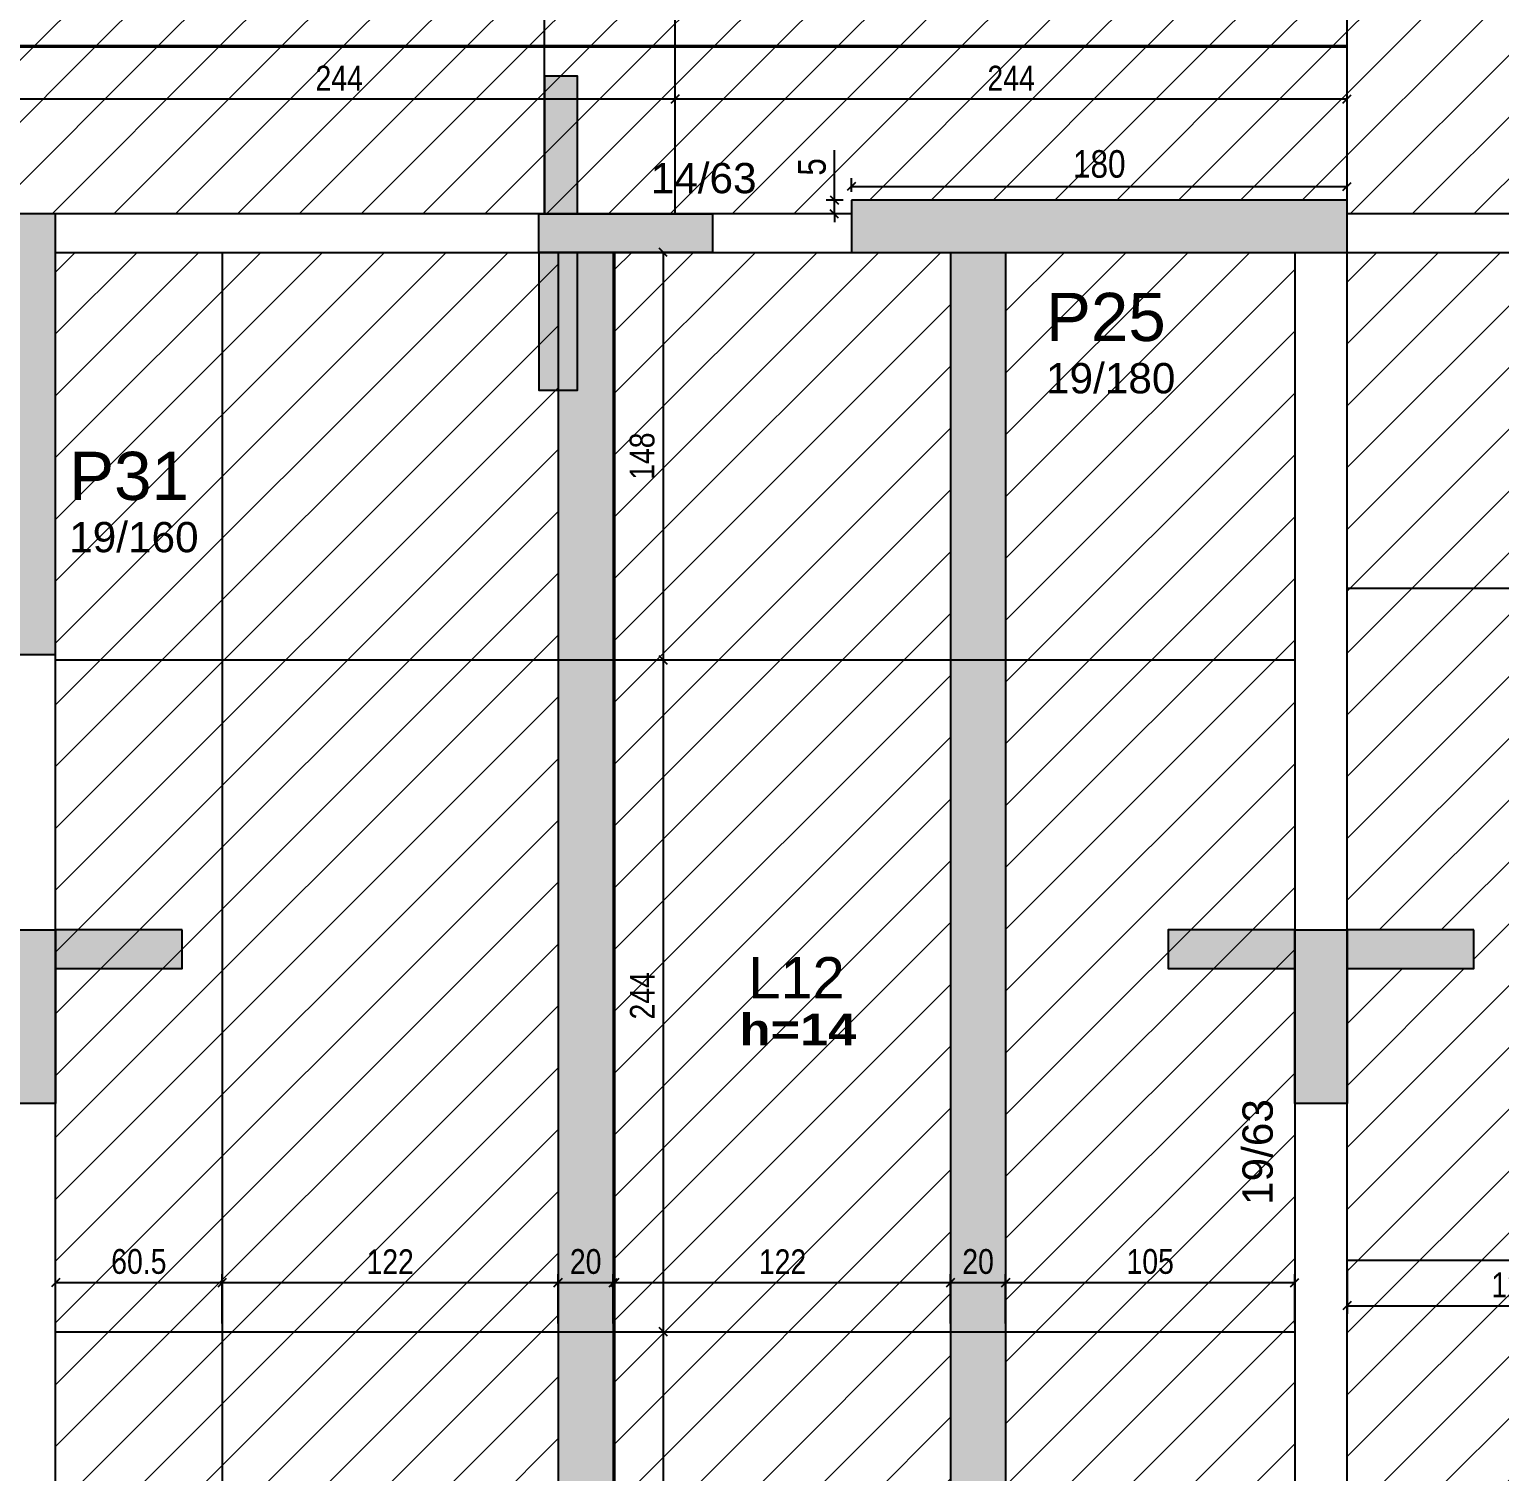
# Model space of a CAD drawing. Extents: x 3022 to 8661, y -614 to 3008.
# Drawn here: x 5566 to 6100, y 667 to 1190 of the extents above; entities that cross this region are included whole.
import ezdxf

# ---------------------------------------------------------------- set-up
doc = ezdxf.new("R2010")
doc.units = 0
doc.header["$PDMODE"] = 34
for name, color, linetype in [('COTA', 241, 'Continuous'), ('MTH-DIM-PILAR', 3, 'Continuous'), ('MTH-DIM-VIGA', 3, 'Continuous'), ('MTH-FACE-VIGA', 7, 'Continuous'), ('MTH-LINHA-SEÇÃO', 16, 'Continuous'), ('MTH-PILAR-SEGUE', 5, 'Continuous'), ('MTH-SOMBRA21', 150, 'Continuous'), ('MTH-SOMBRA25', 253, 'Continuous'), ('MTH-TIT1-PILAR', 5, 'Continuous'), ('MTH-TIT1-VIGA', 5, 'Continuous'), ('MTH-TXT-NEGRITO', 5, 'Continuous'), ('Painéis', 200, 'Continuous')]:
    doc.layers.add(name, color=color, linetype=linetype)
doc.layers.add('Hachura', color=251, linetype='Continuous', lineweight=9)
doc.styles.add('COTA TECNICA', font='techl___.ttf', dxfattribs={"height": 10})
doc.styles.add('COTA TECNICA-50', font='techl___.ttf', dxfattribs={"height": 9})
doc.styles.add('TQS_ARIAL', font='arial.ttf')
doc.styles.add('TQS_ARIAL_BLACK', font='ariblk.ttf')
doc.dimstyles.new('COTA PAINEL-50', dxfattribs={"dimtxt": 9, "dimasz": 3, "dimexe": 3, "dimexo": 3, "dimgap": 3, "dimtad": 1, "dimdec": 1, "dimzin": 12, "dimdsep": 46, "dimtxsty": 'COTA TECNICA-50', "dimblk1": 'OBLIQUE', "dimblk2": 'OBLIQUE', "dimsah": 1, "dimcen": 0.9, "dimclrd": 4, "dimclre": 4, "dimclrt": 240, "dimadec": 1, "dimazin": 3, "dimtfac": 1, "dimtdec": 1, "dimtmove": 0, "dimatfit": 3, "dimfxl": 1, "dimtolj": 1, "dimtzin": 12, "dimarcsym": 0})
doc.dimstyles.new('PAINEL', dxfattribs={"dimtxt": 10, "dimasz": 3, "dimexe": 3, "dimexo": 3, "dimgap": 3, "dimtad": 1, "dimdec": 1, "dimzin": 12, "dimdsep": 46, "dimtxsty": 'COTA TECNICA', "dimblk1": 'OBLIQUE', "dimblk2": 'OBLIQUE', "dimsah": 1, "dimcen": 0.9, "dimclrd": 4, "dimclre": 4, "dimclrt": 240, "dimadec": 1, "dimazin": 3, "dimtfac": 1, "dimtdec": 1, "dimtmove": 0, "dimatfit": 3, "dimfxl": 1, "dimtolj": 1, "dimtzin": 12, "dimarcsym": 0})
pattern_1 = [(45, (-39.196, -112.321), (-11.22532, 11.22532), [])]

# ---------------------------------------------------------------- blocks, each defined once
blk = doc.blocks.new('_Oblique')
at = {"color": 0, "linetype": 'ByBlock', "lineweight": -2}
blk.add_line((-0.5, -0.5), (0.5, 0.5), dxfattribs=at)
blk = doc.blocks.new('*D1262')
at = {"layer": 'COTA', "color": 4, "lineweight": -2, "transparency": 16777216}
blk.add_line((5556.64, 1165.09), (5800.64, 1165.09), dxfattribs=at)
at = {"layer": 'Defpoints', "color": 0, "transparency": 16777216}
for p in [(5556.64, 1165.09), (5800.64, 1165.09), (5800.64, 1165.09)]:
    blk.add_point(p, dxfattribs=at)
at = {"layer": 'COTA', "color": 4, "lineweight": -2, "transparency": 16777216, "xscale": 3, "yscale": 3, "zscale": 3, "rotation": 180}
blk.add_blockref('_Oblique', (5556.64, 1165.09), dxfattribs=at)
at = {"layer": 'COTA', "color": 4, "lineweight": -2, "transparency": 16777216, "xscale": 3, "yscale": 3, "zscale": 3}
blk.add_blockref('_Oblique', (5800.64, 1165.09), dxfattribs=at)
at = {"layer": 'COTA', "color": 240, "transparency": 16777216, "insert": (5678.64, 1172.65), "char_height": 9, "attachment_point": 5, "style": 'COTA TECNICA-50'}
blk.add_mtext('\\A1;244', dxfattribs=at)
blk = doc.blocks.new('*D1263')
at = {"layer": 'COTA', "color": 4, "lineweight": -2, "transparency": 16777216}
blk.add_line((5800.64, 1165.09), (6044.64, 1165.09), dxfattribs=at)
at = {"layer": 'Defpoints', "color": 0, "transparency": 16777216}
for p in [(5800.64, 1165.09), (6044.64, 1165.09), (6044.64, 1165.09)]:
    blk.add_point(p, dxfattribs=at)
at = {"layer": 'COTA', "color": 4, "lineweight": -2, "transparency": 16777216, "xscale": 3, "yscale": 3, "zscale": 3, "rotation": 180}
blk.add_blockref('_Oblique', (5800.64, 1165.09), dxfattribs=at)
at = {"layer": 'COTA', "color": 4, "lineweight": -2, "transparency": 16777216, "xscale": 3, "yscale": 3, "zscale": 3}
blk.add_blockref('_Oblique', (6044.64, 1165.09), dxfattribs=at)
at = {"layer": 'COTA', "color": 240, "transparency": 16777216, "insert": (5922.64, 1172.65), "char_height": 9, "attachment_point": 5, "style": 'COTA TECNICA-50'}
blk.add_mtext('\\A1;244', dxfattribs=at)
blk = doc.blocks.new('*D1266')
at = {"layer": 'COTA', "color": 4, "lineweight": -2, "transparency": 16777216}
for p, q in [((5864.64, 1131.35), (5864.64, 1136.29)), ((5864.64, 1133.29), (6044.64, 1133.29)), ((6044.64, 1131.35), (6044.64, 1136.29))]:
    blk.add_line(p, q, dxfattribs=at)
at = {"layer": 'Defpoints', "color": 0, "transparency": 16777216}
for p in [(6044.64, 1133.29), (5864.64, 1128.35), (6044.64, 1128.35)]:
    blk.add_point(p, dxfattribs=at)
at = {"layer": 'COTA', "color": 4, "lineweight": -2, "transparency": 16777216, "xscale": 3, "yscale": 3, "zscale": 3, "rotation": 180}
blk.add_blockref('_Oblique', (5864.64, 1133.29), dxfattribs=at)
at = {"layer": 'COTA', "color": 4, "lineweight": -2, "transparency": 16777216, "xscale": 3, "yscale": 3, "zscale": 3}
blk.add_blockref('_Oblique', (6044.64, 1133.29), dxfattribs=at)
at = {"layer": 'COTA', "color": 240, "transparency": 16777216, "insert": (5954.64, 1141.42), "char_height": 10, "attachment_point": 5, "style": 'COTA TECNICA'}
blk.add_mtext('\\A1;180', dxfattribs=at)
blk = doc.blocks.new('*D1267')
at = {"layer": 'COTA', "color": 4, "lineweight": -2, "transparency": 16777216}
for p, q in [((5858.49, 1128.35), (5858.49, 1146.45)), ((5861.64, 1128.35), (5855.49, 1128.35)), ((5858.49, 1123.35), (5858.49, 1128.35)), ((5861.64, 1123.35), (5855.49, 1123.35)), ((5858.49, 1123.35), (5858.49, 1120.35))]:
    blk.add_line(p, q, dxfattribs=at)
at = {"layer": 'Defpoints', "color": 0, "transparency": 16777216}
for p in [(5858.49, 1128.35), (5864.64, 1128.35), (5864.64, 1123.35)]:
    blk.add_point(p, dxfattribs=at)
at = {"layer": 'COTA', "color": 4, "lineweight": -2, "transparency": 16777216, "xscale": 3, "yscale": 3, "zscale": 3}
for p, rotation in [((5858.49, 1128.35), 270), ((5858.49, 1123.35), 90)]:
    blk.add_blockref('_Oblique', p, dxfattribs=dict(at, rotation=rotation))
at = {"layer": 'COTA', "color": 240, "transparency": 16777216, "insert": (5850.38, 1140.4), "char_height": 10, "attachment_point": 5, "rotation": 90, "style": 'COTA TECNICA'}
blk.add_mtext('\\A1;5', dxfattribs=at)
blk = doc.blocks.new('*D1298')
at = {"layer": 'COTA', "color": 4, "lineweight": -2, "transparency": 16777216}
for p, q in [((5575.64, 720.35), (5575.64, 738.21)), ((5636.14, 720.35), (5636.14, 738.21)), ((5575.64, 735.21), (5636.14, 735.21))]:
    blk.add_line(p, q, dxfattribs=at)
at = {"layer": 'Defpoints', "color": 0, "transparency": 16777216}
for p in [(5636.14, 735.21), (5575.64, 717.35), (5636.14, 717.35)]:
    blk.add_point(p, dxfattribs=at)
at = {"layer": 'COTA', "color": 4, "lineweight": -2, "transparency": 16777216, "xscale": 3, "yscale": 3, "zscale": 3, "rotation": 180}
blk.add_blockref('_Oblique', (5575.64, 735.21), dxfattribs=at)
at = {"layer": 'COTA', "color": 4, "lineweight": -2, "transparency": 16777216, "xscale": 3, "yscale": 3, "zscale": 3}
blk.add_blockref('_Oblique', (5636.14, 735.21), dxfattribs=at)
at = {"layer": 'COTA', "color": 240, "transparency": 16777216, "insert": (5605.89, 742.81), "char_height": 9, "attachment_point": 5, "style": 'COTA TECNICA-50'}
blk.add_mtext('\\A1;60.5', dxfattribs=at)
blk = doc.blocks.new('*D1299')
at = {"layer": 'COTA', "color": 4, "lineweight": -2, "transparency": 16777216}
for p, q in [((5636.14, 720.35), (5636.14, 738.21)), ((5758.14, 720.35), (5758.14, 738.21)), ((5636.14, 735.21), (5758.14, 735.21))]:
    blk.add_line(p, q, dxfattribs=at)
at = {"layer": 'Defpoints', "color": 0, "transparency": 16777216}
for p in [(5758.14, 735.21), (5636.14, 717.35), (5758.14, 717.35)]:
    blk.add_point(p, dxfattribs=at)
at = {"layer": 'COTA', "color": 4, "lineweight": -2, "transparency": 16777216, "xscale": 3, "yscale": 3, "zscale": 3, "rotation": 180}
blk.add_blockref('_Oblique', (5636.14, 735.21), dxfattribs=at)
at = {"layer": 'COTA', "color": 4, "lineweight": -2, "transparency": 16777216, "xscale": 3, "yscale": 3, "zscale": 3}
blk.add_blockref('_Oblique', (5758.14, 735.21), dxfattribs=at)
at = {"layer": 'COTA', "color": 240, "transparency": 16777216, "insert": (5697.14, 742.76), "char_height": 9, "attachment_point": 5, "style": 'COTA TECNICA-50'}
blk.add_mtext('\\A1;122', dxfattribs=at)
blk = doc.blocks.new('*D1300')
at = {"layer": 'COTA', "color": 4, "lineweight": -2, "transparency": 16777216}
for p, q in [((5758.14, 720.35), (5758.14, 738.21)), ((5778.14, 720.35), (5778.14, 738.21)), ((5758.14, 735.21), (5778.14, 735.21))]:
    blk.add_line(p, q, dxfattribs=at)
at = {"layer": 'Defpoints', "color": 0, "transparency": 16777216}
for p in [(5778.14, 735.21), (5758.14, 717.35), (5778.14, 717.35)]:
    blk.add_point(p, dxfattribs=at)
at = {"layer": 'COTA', "color": 4, "lineweight": -2, "transparency": 16777216, "xscale": 3, "yscale": 3, "zscale": 3, "rotation": 180}
blk.add_blockref('_Oblique', (5758.14, 735.21), dxfattribs=at)
at = {"layer": 'COTA', "color": 4, "lineweight": -2, "transparency": 16777216, "xscale": 3, "yscale": 3, "zscale": 3}
blk.add_blockref('_Oblique', (5778.14, 735.21), dxfattribs=at)
at = {"layer": 'COTA', "color": 240, "transparency": 16777216, "insert": (5768.14, 742.8), "char_height": 9, "attachment_point": 5, "style": 'COTA TECNICA-50'}
blk.add_mtext('\\A1;20', dxfattribs=at)
blk = doc.blocks.new('*D1301')
at = {"layer": 'COTA', "color": 4, "lineweight": -2, "transparency": 16777216}
for p, q in [((5778.64, 720.35), (5778.64, 738.21)), ((5900.64, 720.35), (5900.64, 738.21)), ((5778.64, 735.21), (5900.64, 735.21))]:
    blk.add_line(p, q, dxfattribs=at)
at = {"layer": 'Defpoints', "color": 0, "transparency": 16777216}
for p in [(5900.64, 735.21), (5778.64, 717.35), (5900.64, 717.35)]:
    blk.add_point(p, dxfattribs=at)
at = {"layer": 'COTA', "color": 4, "lineweight": -2, "transparency": 16777216, "xscale": 3, "yscale": 3, "zscale": 3, "rotation": 180}
blk.add_blockref('_Oblique', (5778.64, 735.21), dxfattribs=at)
at = {"layer": 'COTA', "color": 4, "lineweight": -2, "transparency": 16777216, "xscale": 3, "yscale": 3, "zscale": 3}
blk.add_blockref('_Oblique', (5900.64, 735.21), dxfattribs=at)
at = {"layer": 'COTA', "color": 240, "transparency": 16777216, "insert": (5839.64, 742.76), "char_height": 9, "attachment_point": 5, "style": 'COTA TECNICA-50'}
blk.add_mtext('\\A1;122', dxfattribs=at)
blk = doc.blocks.new('*D1302')
at = {"layer": 'COTA', "color": 4, "lineweight": -2, "transparency": 16777216}
for p, q in [((5900.64, 720.35), (5900.64, 738.21)), ((5920.64, 720.35), (5920.64, 738.21)), ((5900.64, 735.21), (5920.64, 735.21))]:
    blk.add_line(p, q, dxfattribs=at)
at = {"layer": 'Defpoints', "color": 0, "transparency": 16777216}
for p in [(5920.64, 735.21), (5900.64, 717.35), (5920.64, 717.35)]:
    blk.add_point(p, dxfattribs=at)
at = {"layer": 'COTA', "color": 4, "lineweight": -2, "transparency": 16777216, "xscale": 3, "yscale": 3, "zscale": 3, "rotation": 180}
blk.add_blockref('_Oblique', (5900.64, 735.21), dxfattribs=at)
at = {"layer": 'COTA', "color": 4, "lineweight": -2, "transparency": 16777216, "xscale": 3, "yscale": 3, "zscale": 3}
blk.add_blockref('_Oblique', (5920.64, 735.21), dxfattribs=at)
at = {"layer": 'COTA', "color": 240, "transparency": 16777216, "insert": (5910.64, 742.8), "char_height": 9, "attachment_point": 5, "style": 'COTA TECNICA-50'}
blk.add_mtext('\\A1;20', dxfattribs=at)
blk = doc.blocks.new('*D1303')
at = {"layer": 'COTA', "color": 4, "lineweight": -2, "transparency": 16777216}
for p, q in [((5920.64, 720.35), (5920.64, 738.21)), ((6025.64, 720.35), (6025.64, 738.21)), ((5920.64, 735.21), (6025.64, 735.21))]:
    blk.add_line(p, q, dxfattribs=at)
at = {"layer": 'Defpoints', "color": 0, "transparency": 16777216}
for p in [(6025.64, 735.21), (5920.64, 717.35), (6025.64, 717.35)]:
    blk.add_point(p, dxfattribs=at)
at = {"layer": 'COTA', "color": 4, "lineweight": -2, "transparency": 16777216, "xscale": 3, "yscale": 3, "zscale": 3, "rotation": 180}
blk.add_blockref('_Oblique', (5920.64, 735.21), dxfattribs=at)
at = {"layer": 'COTA', "color": 4, "lineweight": -2, "transparency": 16777216, "xscale": 3, "yscale": 3, "zscale": 3}
blk.add_blockref('_Oblique', (6025.64, 735.21), dxfattribs=at)
at = {"layer": 'COTA', "color": 240, "transparency": 16777216, "insert": (5973.14, 742.81), "char_height": 9, "attachment_point": 5, "style": 'COTA TECNICA-50'}
blk.add_mtext('\\A1;105', dxfattribs=at)
blk = doc.blocks.new('*D1304')
at = {"layer": 'COTA', "color": 4, "lineweight": -2, "transparency": 16777216}
for p, q in [((5781.64, 1109.35), (5799.28, 1109.35)), ((5796.28, 1109.35), (5796.28, 961.35)), ((5781.64, 961.35), (5799.28, 961.35))]:
    blk.add_line(p, q, dxfattribs=at)
at = {"layer": 'Defpoints', "color": 0, "transparency": 16777216}
for p in [(5778.64, 1109.35), (5778.64, 961.35), (5796.28, 961.35)]:
    blk.add_point(p, dxfattribs=at)
at = {"layer": 'COTA', "color": 4, "lineweight": -2, "transparency": 16777216, "xscale": 3, "yscale": 3, "zscale": 3}
for p, rotation in [((5796.28, 1109.35), 90), ((5796.28, 961.35), 270)]:
    blk.add_blockref('_Oblique', p, dxfattribs=dict(at, rotation=rotation))
at = {"layer": 'COTA', "color": 240, "transparency": 16777216, "insert": (5788.69, 1035.35), "char_height": 9, "attachment_point": 5, "rotation": 90, "style": 'COTA TECNICA-50'}
blk.add_mtext('\\A1;148', dxfattribs=at)
blk = doc.blocks.new('*D1305')
at = {"layer": 'COTA', "color": 4, "lineweight": -2, "transparency": 16777216}
for p, q in [((5781.64, 961.35), (5799.28, 961.35)), ((5796.28, 961.35), (5796.28, 717.35))]:
    blk.add_line(p, q, dxfattribs=at)
at = {"layer": 'Defpoints', "color": 0, "transparency": 16777216}
for p in [(5778.64, 961.35), (5796.28, 717.35), (5796.28, 717.35)]:
    blk.add_point(p, dxfattribs=at)
at = {"layer": 'COTA', "color": 4, "lineweight": -2, "transparency": 16777216, "xscale": 3, "yscale": 3, "zscale": 3}
for p, rotation in [((5796.28, 961.35), 90), ((5796.28, 717.35), 270)]:
    blk.add_blockref('_Oblique', p, dxfattribs=dict(at, rotation=rotation))
at = {"layer": 'COTA', "color": 240, "transparency": 16777216, "insert": (5788.71, 839.35), "char_height": 9, "attachment_point": 5, "rotation": 90, "style": 'COTA TECNICA-50'}
blk.add_mtext('\\A1;244', dxfattribs=at)
blk = doc.blocks.new('*D1306')
at = {"layer": 'COTA', "color": 4, "lineweight": -2, "transparency": 16777216}
blk.add_line((5796.28, 717.35), (5796.28, 473.35), dxfattribs=at)
at = {"layer": 'Defpoints', "color": 0, "transparency": 16777216}
for p in [(5796.28, 717.35), (5796.28, 473.35), (5796.28, 473.35)]:
    blk.add_point(p, dxfattribs=at)
at = {"layer": 'COTA', "color": 4, "lineweight": -2, "transparency": 16777216, "xscale": 3, "yscale": 3, "zscale": 3}
for p, rotation in [((5796.28, 717.35), 90), ((5796.28, 473.35), 270)]:
    blk.add_blockref('_Oblique', p, dxfattribs=dict(at, rotation=rotation))
at = {"layer": 'COTA', "color": 240, "transparency": 16777216, "insert": (5788.71, 595.35), "char_height": 9, "attachment_point": 5, "rotation": 90, "style": 'COTA TECNICA-50'}
blk.add_mtext('\\A1;244', dxfattribs=at)
blk = doc.blocks.new('*D1315')
at = {"layer": 'COTA', "color": 4, "lineweight": -2, "transparency": 16777216}
for p, q in [((6044.64, 740.35), (6044.64, 723.81)), ((6166.64, 740.35), (6166.64, 723.81)), ((6044.64, 726.81), (6166.64, 726.81))]:
    blk.add_line(p, q, dxfattribs=at)
at = {"layer": 'Defpoints', "color": 0, "transparency": 16777216}
for p in [(6044.64, 743.35), (6166.64, 743.35), (6166.64, 726.81)]:
    blk.add_point(p, dxfattribs=at)
at = {"layer": 'COTA', "color": 4, "lineweight": -2, "transparency": 16777216, "xscale": 3, "yscale": 3, "zscale": 3, "rotation": 180}
blk.add_blockref('_Oblique', (6044.64, 726.81), dxfattribs=at)
at = {"layer": 'COTA', "color": 4, "lineweight": -2, "transparency": 16777216, "xscale": 3, "yscale": 3, "zscale": 3}
blk.add_blockref('_Oblique', (6166.64, 726.81), dxfattribs=at)
at = {"layer": 'COTA', "color": 240, "transparency": 16777216, "insert": (6105.64, 734.37), "char_height": 9, "attachment_point": 5, "style": 'COTA TECNICA-50'}
blk.add_mtext('\\A1;122', dxfattribs=at)

msp = doc.modelspace()

# ---------------------------------------------------------------- hatches: boundary and pattern name
at = {"layer": 'Hachura', "linetype": 'ByBlock'}
h = msp.add_hatch(dxfattribs=at)
h.set_pattern_fill('ANSI31', color=256, scale=5)
h.set_pattern_definition(pattern_1)
h.paths.add_polyline_path([(4677.14, 1249.35), (4677.14, 1195.85), (4677.14, 1184.35), (4824.14, 1184.35), (4824.14, 1249.35)])
h.paths.add_polyline_path([(4677.14, 1183.85), (4677.14, 1176.85), (4677.14, 1123.35), (4824.14, 1123.35), (4824.14, 1183.85)])
h.paths.add_polyline_path([(4824.14, 1183.85), (4824.14, 1123.35), (4836.64, 1123.35), (4855.64, 1123.35), (5068.14, 1123.35), (5068.14, 1183.85)])
h.paths.add_polyline_path([(4855.64, 1249.35), (4836.64, 1249.35), (4824.14, 1249.35), (4824.14, 1184.35), (5068.14, 1184.35), (5068.14, 1249.35)])
h.paths.add_polyline_path([(5312.14, 1184.35), (5312.14, 1249.35), (5068.14, 1249.35), (5068.14, 1184.35)])
h.paths.add_polyline_path([(5068.14, 1183.85), (5068.14, 1123.35), (5312.14, 1123.35), (5312.14, 1183.85)])
h.paths.add_polyline_path([(5312.64, 1183.85), (5312.64, 1123.35), (5556.64, 1123.35), (5556.64, 1183.85)])
h.paths.add_polyline_path([(5556.64, 1184.35), (5556.64, 1249.35), (5312.64, 1249.35), (5312.64, 1184.35)])
h.paths.add_polyline_path([(5800.64, 1184.35), (5800.64, 1249.35), (5575.64, 1249.35), (5556.64, 1249.35), (5556.64, 1184.35)])
h.paths.add_polyline_path([(5556.64, 1183.85), (5556.64, 1123.35), (5575.64, 1123.35), (5800.64, 1123.35), (5800.64, 1183.85)])
h.paths.add_polyline_path([(5800.64, 1183.85), (5800.64, 1123.35), (5864.64, 1123.35), (5864.64, 1128.35), (6044.64, 1128.35), (6044.64, 1183.85)])
h.paths.add_polyline_path([(6044.64, 1184.35), (6044.64, 1249.35), (6025.64, 1249.35), (5800.64, 1249.35), (5800.64, 1184.35)])
h.paths.add_polyline_path([(6288.64, 1224.85), (6288.64, 1285.35), (6044.64, 1285.35), (6044.64, 1249.35), (6044.64, 1224.85)])
h.paths.add_polyline_path([(6288.64, 1123.35), (6288.64, 1224.35), (6044.64, 1224.35), (6044.64, 1128.35), (6044.64, 1123.35)])
h.paths.add_polyline_path([(6414.14, 1123.35), (6414.14, 1128.35), (6532.64, 1128.35), (6532.64, 1224.35), (6288.64, 1224.35), (6288.64, 1123.35)])
h.paths.add_polyline_path([(6532.64, 1224.85), (6532.64, 1285.35), (6288.64, 1285.35), (6288.64, 1224.85)])
h.paths.add_polyline_path([(6776.64, 1224.85), (6776.64, 1285.35), (6717.64, 1285.35), (6532.64, 1285.35), (6532.64, 1224.85)])
h.paths.add_polyline_path([(6776.64, 1123.35), (6776.64, 1224.35), (6532.64, 1224.35), (6532.64, 1128.35), (6594.14, 1128.35), (6594.14, 1123.35)])
h.paths.add_polyline_path([(6963.64, 1123.35), (6963.64, 1128.35), (6963.64, 1224.35), (6777.14, 1224.35), (6777.14, 1123.35)])
h.paths.add_polyline_path([(6963.64, 1224.85), (6963.64, 1249.35), (6963.64, 1285.35), (6777.14, 1285.35), (6777.14, 1224.85)])
h.paths.add_polyline_path([(6839.64, 1456.35), (6717.64, 1456.35), (6717.64, 1305.35), (6839.64, 1305.35)])
h.paths.add_polyline_path([(6860.14, 1305.35), (6963.64, 1305.35), (6963.64, 1389.35), (6963.64, 1456.35), (6860.14, 1456.35)])
h.paths.add_polyline_path([(6963.64, 1578.35), (6860.14, 1578.35), (6860.14, 1456.35), (6963.64, 1456.35)])
h.paths.add_polyline_path([(6839.64, 1578.35), (6717.64, 1578.35), (6717.64, 1513.35), (6717.64, 1494.35), (6717.64, 1456.35), (6839.64, 1456.35)])
h.paths.add_polyline_path([(6839.64, 1822.35), (6735.64, 1822.35), (6735.64, 1722.35), (6735.64, 1703.35), (6717.64, 1703.35), (6717.64, 1578.35), (6839.64, 1578.35)])
h.paths.add_polyline_path([(6860.14, 1578.35), (6963.64, 1578.35), (6963.64, 1822.35), (6860.14, 1822.35)])
h.paths.add_polyline_path([(6963.64, 1965.35), (6860.14, 1965.35), (6860.14, 1822.35), (6963.64, 1822.35), (6963.64, 1899.35)])
h.paths.add_polyline_path([(6839.64, 1965.35), (6735.64, 1965.35), (6735.64, 1822.35), (6839.64, 1822.35)])
h.paths.add_polyline_path([(6044.64, 1721.35), (6148.14, 1721.35), (6148.14, 1965.35), (6044.64, 1965.35), (6044.64, 1899.35)])
h.paths.add_polyline_path([(6044.64, 1567.35), (6148.14, 1567.35), (6148.14, 1721.35), (6044.64, 1721.35)])
h.paths.add_polyline_path([(6044.64, 1445.35), (6148.14, 1445.35), (6148.14, 1567.35), (6044.64, 1567.35)])
h.paths.add_polyline_path([(6148.14, 1445.35), (6044.64, 1445.35), (6044.64, 1389.35), (6044.64, 1305.35), (6148.14, 1305.35)])
h.paths.add_polyline_path([(6290.64, 1305.35), (6290.64, 1445.35), (6168.64, 1445.35), (6168.64, 1305.35)])
h.paths.add_polyline_path([(6290.64, 1445.35), (6290.64, 1494.35), (6290.64, 1513.35), (6290.64, 1567.35), (6168.64, 1567.35), (6168.64, 1445.35)])
h.paths.add_polyline_path([(6290.64, 1703.35), (6290.64, 1721.35), (6168.64, 1721.35), (6168.64, 1567.35), (6290.64, 1567.35)])
h = msp.add_hatch(dxfattribs=at)
h.set_pattern_fill('ANSI31', color=256, scale=5)
h.set_pattern_definition(pattern_1)
h.paths.add_polyline_path([(5636.14, 1109.35), (5575.64, 1109.35), (5575.64, 963.35), (5575.64, 961.35), (5636.14, 961.35)])
h.paths.add_polyline_path([(5758.14, 961.35), (5758.14, 1109.35), (5636.14, 1109.35), (5636.14, 961.35)])
h.paths.add_polyline_path([(5900.64, 1109.35), (5864.64, 1109.35), (5778.64, 1109.35), (5778.64, 961.35), (5900.64, 961.35)])
h.paths.add_polyline_path([(5920.64, 961.35), (6025.64, 961.35), (6025.64, 1109.35), (5920.64, 1109.35)])
h.paths.add_polyline_path([(5920.64, 717.35), (6025.64, 717.35), (6025.64, 961.35), (5920.64, 961.35)])
h.paths.add_polyline_path([(5900.64, 961.35), (5778.64, 961.35), (5778.64, 717.35), (5900.64, 717.35)])
h.paths.add_polyline_path([(5758.14, 961.35), (5636.14, 961.35), (5636.14, 717.35), (5758.14, 717.35)])
h.paths.add_polyline_path([(5636.14, 961.35), (5575.64, 961.35), (5575.64, 717.35), (5636.14, 717.35)])
h.paths.add_polyline_path([(5575.64, 520.35), (5575.64, 473.35), (5636.14, 473.35), (5636.14, 717.35), (5575.64, 717.35)])
h.paths.add_polyline_path([(5758.14, 717.35), (5636.14, 717.35), (5636.14, 473.35), (5758.14, 473.35)])
h.paths.add_polyline_path([(5900.64, 717.35), (5778.64, 717.35), (5778.64, 473.35), (5900.64, 473.35)])
h.paths.add_polyline_path([(6025.64, 717.35), (5920.64, 717.35), (5920.64, 473.35), (6025.64, 473.35), (6025.64, 520.35)])
h.paths.add_polyline_path([(5781.64, 459.35), (5781.64, 389.85), (6025.64, 389.85), (6025.64, 459.35)])
h.paths.add_polyline_path([(5781.64, 389.35), (5781.64, 320.35), (6025.64, 320.35), (6025.64, 389.35)])
h.paths.add_polyline_path([(5781.14, 389.35), (5575.64, 389.35), (5575.64, 320.35), (5781.14, 320.35)])
h.paths.add_polyline_path([(5575.64, 459.35), (5575.64, 389.85), (5781.14, 389.85), (5781.14, 459.35)])
at = {"layer": 'Hachura'}
h = msp.add_hatch(color=256, dxfattribs=at)
h.dxf.hatch_style = 1
h.paths.add_polyline_path([(5778.14, 473.35), (5758.14, 473.35), (5758.14, 717.35), (5778.14, 717.35)])
h.paths.add_polyline_path([(5778.14, 717.35), (5758.14, 717.35), (5758.14, 961.35), (5778.14, 961.35)])
h.paths.add_polyline_path([(5778.14, 961.35), (5758.14, 961.35), (5758.14, 1109.35), (5778.14, 1109.35)])
h.paths.add_polyline_path([(5920.64, 961.35), (5900.64, 961.35), (5900.64, 1109.35), (5920.64, 1109.35)])
h.paths.add_polyline_path([(5920.64, 717.35), (5900.64, 717.35), (5900.64, 961.35), (5920.64, 961.35)])
h.paths.add_polyline_path([(5920.64, 473.35), (5900.64, 473.35), (5900.64, 717.35), (5920.64, 717.35)])
at = {"layer": 'Hachura', "linetype": 'ByBlock'}
h = msp.add_hatch(dxfattribs=at)
h.set_pattern_fill('ANSI31', color=256, scale=5)
h.set_pattern_definition([(45, (1084.576, 0), (-11.22532, 11.22532), [])])
h.paths.add_polyline_path([(6044.64, 987.35), (6166.64, 987.35), (6166.64, 1109.35), (6144.38, 1109.35), (6144.38, 1059.35), (6130.38, 1059.35), (6130.38, 1109.35), (6044.64, 1109.35)])
h.paths.add_polyline_path([(6308.64, 987.35), (6308.64, 1109.35), (6186.64, 1109.35), (6186.64, 987.35)])
h.paths.add_polyline_path([(6372.64, 1109.35), (6329.14, 1109.35), (6329.14, 987.35), (6372.64, 987.35)])
h.paths.add_polyline_path([(6372.64, 987.35), (6494.64, 987.35), (6494.64, 1109.35), (6414.14, 1109.35), (6372.64, 1109.35)])
h.paths.add_polyline_path([(6448.64, 863.26), (6494.64, 863.26), (6494.64, 987.35), (6372.64, 987.35), (6372.64, 743.35), (6494.64, 743.35), (6494.64, 849.26), (6448.64, 849.26)])
h.paths.add_polyline_path([(6372.64, 987.35), (6329.14, 987.35), (6329.14, 743.35), (6372.64, 743.35)])
h.paths.add_polyline_path([(6186.64, 987.35), (6186.64, 743.35), (6308.64, 743.35), (6308.64, 987.35)])
h.paths.add_polyline_path([(6166.64, 987.35), (6044.64, 987.35), (6044.64, 863.26), (6090.64, 863.26), (6090.64, 849.26), (6044.64, 849.26), (6044.64, 800.26), (6044.64, 743.35), (6166.64, 743.35)])
h.paths.add_polyline_path([(6166.64, 743.35), (6044.64, 743.35), (6044.64, 520.35), (6044.64, 499.35), (6166.64, 499.35)])
h.paths.add_polyline_path([(6308.64, 743.35), (6186.64, 743.35), (6186.64, 499.35), (6308.64, 499.35)])
h.paths.add_polyline_path([(6372.64, 743.35), (6329.14, 743.35), (6329.14, 499.35), (6372.64, 499.35)])
h.paths.add_polyline_path([(6494.64, 743.35), (6372.64, 743.35), (6372.64, 499.35), (6494.64, 499.35), (6494.64, 520.35)])
h.paths.add_polyline_path([(6494.64, 498.85), (6372.64, 498.85), (6372.64, 354.85), (6494.64, 354.85)])
h.paths.add_polyline_path([(6372.64, 498.85), (6329.14, 498.85), (6329.14, 354.85), (6372.64, 354.85)])
h.paths.add_polyline_path([(6186.64, 354.85), (6193.38, 354.85), (6308.64, 354.85), (6308.64, 498.85), (6186.64, 498.85)])
h.paths.add_polyline_path([(6166.64, 498.85), (6044.64, 498.85), (6044.64, 354.85), (6144.38, 354.85), (6144.38, 404.85), (6144.38, 354.85), (6166.64, 354.85)])

# ---------------------------------------------------------------- linework, layer by layer
at = {"layer": 'MTH-FACE-VIGA', "linetype": 'Continuous'}
for p, q in [((5864.64, 1123.35), (5575.64, 1123.35)), ((6414.14, 1123.35), (6044.64, 1123.35)), ((5575.64, 1109.35), (5864.64, 1109.35)), ((6025.64, 1109.35), (6025.64, 520.35)), ((6044.64, 1109.35), (6414.14, 1109.35)), ((6044.64, 520.35), (6044.64, 1109.35)), ((5575.64, 520.35), (5575.64, 963.35))]:
    msp.add_line(p, q, dxfattribs=at)
at = {"layer": 'MTH-LINHA-SEÇÃO', "linetype": 'Continuous'}
msp.add_line((5753.16, 1123.35), (5753.16, 1249.35), dxfattribs=at)
for points in [[(5753.16, 1173.35), (5753.16, 1123.35), (5765.16, 1123.35), (5765.16, 1173.35), (5753.16, 1173.35)], [(5814.16, 1109.35), (5751.16, 1109.35), (5751.16, 1123.35), (5814.16, 1123.35), (5814.16, 1109.35)], [(5751.16, 1109.35), (5751.16, 1059.35), (5765.16, 1059.35), (5765.16, 1109.35), (5751.16, 1109.35)], [(5556.64, 800.26), (5556.64, 863.26), (5575.64, 863.26), (5575.64, 800.26), (5556.64, 800.26)], [(5621.64, 863.26), (5575.64, 863.26), (5575.64, 849.26), (5621.64, 849.26), (5621.64, 863.26)], [(6025.64, 863.26), (5979.64, 863.26), (5979.64, 849.26), (6025.64, 849.26), (6025.64, 863.26)], [(6025.64, 800.26), (6025.64, 863.26), (6044.64, 863.26), (6044.64, 800.26), (6025.64, 800.26)], [(6090.64, 863.26), (6044.64, 863.26), (6044.64, 849.26), (6090.64, 849.26), (6090.64, 863.26)]]:
    msp.add_lwpolyline(points, dxfattribs=at)
at = {"layer": 'MTH-PILAR-SEGUE', "linetype": 'Continuous'}
for points in [[(5864.64, 1128.35), (5864.64, 1109.35), (6044.64, 1109.35), (6044.64, 1128.35), (5864.64, 1128.35)], [(5556.64, 963.35), (5575.64, 963.35), (5575.64, 1123.35), (5556.64, 1123.35), (5556.64, 963.35)]]:
    msp.add_lwpolyline(points, dxfattribs=at)
at = {"layer": 'MTH-SOMBRA21', "linetype": 'Continuous'}
for points in [[(5753.16, 1173.35), (5753.16, 1123.35), (5765.16, 1123.35)], [(5753.16, 1173.35), (5765.16, 1123.35), (5765.16, 1173.35)], [(5753.16, 1173.35), (5765.16, 1173.35), (5753.16, 1173.35)], [(5814.16, 1109.35), (5751.16, 1109.35), (5751.16, 1123.35)], [(5814.16, 1109.35), (5751.16, 1123.35), (5814.16, 1123.35)], [(5814.16, 1109.35), (5814.16, 1123.35), (5814.16, 1109.35)], [(5751.16, 1109.35), (5751.16, 1059.35), (5765.16, 1059.35)], [(5751.16, 1109.35), (5765.16, 1059.35), (5765.16, 1109.35)], [(5751.16, 1109.35), (5765.16, 1109.35), (5751.16, 1109.35)], [(5556.64, 800.26), (5556.64, 863.26), (5575.64, 863.26)], [(5556.64, 800.26), (5575.64, 863.26), (5575.64, 800.26)], [(5621.64, 863.26), (5575.64, 863.26), (5575.64, 849.26)], [(5621.64, 863.26), (5575.64, 849.26), (5621.64, 849.26)], [(5621.64, 863.26), (5621.64, 849.26), (5621.64, 863.26)], [(6025.64, 863.26), (5979.64, 863.26), (5979.64, 849.26)], [(6025.64, 863.26), (5979.64, 849.26), (6025.64, 849.26)], [(6025.64, 863.26), (6025.64, 849.26), (6025.64, 863.26)], [(6025.64, 800.26), (6025.64, 863.26), (6044.64, 863.26)], [(6025.64, 800.26), (6044.64, 863.26), (6044.64, 800.26)], [(6090.64, 863.26), (6044.64, 863.26), (6044.64, 849.26)], [(6090.64, 863.26), (6044.64, 849.26), (6090.64, 849.26)], [(6090.64, 863.26), (6090.64, 849.26), (6090.64, 863.26)], [(5556.64, 800.26), (5575.64, 800.26), (5556.64, 800.26)], [(6025.64, 800.26), (6044.64, 800.26), (6025.64, 800.26)]]:
    msp.add_solid(points, dxfattribs=at)
at = {"layer": 'MTH-SOMBRA25', "linetype": 'Continuous'}
for points in [[(5864.64, 1128.35), (5864.64, 1109.35), (6044.64, 1109.35)], [(5864.64, 1128.35), (6044.64, 1109.35), (6044.64, 1128.35)], [(5864.64, 1128.35), (6044.64, 1128.35), (5864.64, 1128.35)], [(5556.64, 963.35), (5575.64, 963.35), (5575.64, 1123.35)], [(5556.64, 963.35), (5575.64, 1123.35), (5556.64, 1123.35)]]:
    msp.add_solid(points, dxfattribs=at)
at = {"layer": 'Painéis'}
for p, q in [((5800.64, 1123.35), (5800.64, 1249.35)), ((6044.64, 1128.35), (6044.64, 1249.35)), ((6044.64, 1184.35), (4677.14, 1184.35)), ((6044.64, 1183.85), (4677.14, 1183.85)), ((5636.14, 1109.35), (5636.14, 473.35)), ((5758.14, 1109.35), (5758.14, 473.35)), ((5778.14, 1109.35), (5778.14, 473.35)), ((5778.64, 1109.35), (5778.64, 473.35)), ((5900.64, 1109.35), (5900.64, 473.35)), ((5920.64, 1109.35), (5920.64, 473.35)), ((6044.64, 987.35), (6494.64, 987.35)), ((5575.64, 961.35), (6025.64, 961.35)), ((6044.64, 743.35), (6494.64, 743.35)), ((5575.64, 717.35), (6025.64, 717.35))]:
    msp.add_line(p, q, dxfattribs=at)

# ---------------------------------------------------------------- texts
at = {"layer": 'MTH-DIM-PILAR', "linetype": 'Continuous', "style": 'TQS_ARIAL'}
for s, p in [('19/180', (5935.3, 1058.17)), ('19/160', (5580.59, 1000.45))]:
    msp.add_text(s, height=11, dxfattribs=at).set_placement(p)
at = {"layer": 'MTH-DIM-VIGA', "linetype": 'Continuous', "style": 'TQS_ARIAL'}
msp.add_text('14/63', height=11, dxfattribs=at).set_placement((5791.76, 1130.85))
msp.add_text('19/63', height=11, rotation=90, dxfattribs=at).set_placement((6017.64, 763.39))
at = {"layer": 'MTH-TIT1-PILAR', "linetype": 'Continuous', "style": 'TQS_ARIAL'}
for s, p in [('P25', (5935.3, 1077.17)), ('P31', (5580.59, 1019.45))]:
    msp.add_text(s, height=17.5, dxfattribs=at).set_placement(p)
at = {"layer": 'MTH-TIT1-VIGA', "linetype": 'Continuous', "style": 'TQS_ARIAL'}
msp.add_text('L12', height=15, dxfattribs=at).set_placement((5827.22, 838.41))
at = {"layer": 'MTH-TXT-NEGRITO', "color": 3, "linetype": 'Continuous', "style": 'TQS_ARIAL_BLACK'}
msp.add_text('h=14', height=11.5, dxfattribs=at).set_placement((5824.03, 821.36))

# ---------------------------------------------------------------- dimensions: what is measured, and where the dimension line sits
at = {"layer": 'COTA'}
for base, p1, p2, picture, middle in [((5800.64, 1165.09), (5556.64, 1165.09), (5800.64, 1165.09), '*D1262', (5678.64, 1172.65)), ((6044.64, 1165.09), (5800.64, 1165.09), (6044.64, 1165.09), '*D1263', (5922.64, 1172.65)), ((5758.14, 735.21), (5636.14, 717.35), (5758.14, 717.35), '*D1299', (5697.14, 742.76)), ((5778.14, 735.21), (5758.14, 717.35), (5778.14, 717.35), '*D1300', (5768.14, 742.8)), ((5920.64, 735.21), (5900.64, 717.35), (5920.64, 717.35), '*D1302', (5910.64, 742.8)), ((6025.64, 735.21), (5920.64, 717.35), (6025.64, 717.35), '*D1303', (5973.14, 742.81))]:
    dim = msp.add_linear_dim(base=base, p1=p1, p2=p2, dimstyle='COTA PAINEL-50', override={"dimtmove": 1}, dxfattribs=at)
    dim.commit()
    dim.dimension.update_dxf_attribs({"geometry": picture, "text_midpoint": middle})
for base, p1, p2, dimstyle, picture, middle in [((6044.64, 1133.29), (5864.64, 1128.35), (6044.64, 1128.35), 'PAINEL', '*D1266', (5954.64, 1141.42)), ((5636.14, 735.21), (5575.64, 717.35), (5636.14, 717.35), 'COTA PAINEL-50', '*D1298', (5605.89, 742.81)), ((5900.64, 735.21), (5778.64, 717.35), (5900.64, 717.35), 'COTA PAINEL-50', '*D1301', (5839.64, 742.76)), ((6166.64, 726.81), (6044.64, 743.35), (6166.64, 743.35), 'COTA PAINEL-50', '*D1315', (6105.64, 734.37))]:
    dim = msp.add_linear_dim(base=base, p1=p1, p2=p2, dimstyle=dimstyle, dxfattribs=at)
    dim.commit()
    dim.dimension.update_dxf_attribs({"geometry": picture, "text_midpoint": middle})
for base, p1, p2, angle, dimstyle, picture, middle in [((5858.49, 1128.35), (5864.64, 1123.35), (5864.64, 1128.35), 90, 'PAINEL', '*D1267', (5850.38, 1140.4)), ((5796.28, 961.35), (5778.64, 1109.35), (5778.64, 961.35), 270, 'COTA PAINEL-50', '*D1304', (5788.69, 1035.35))]:
    dim = msp.add_linear_dim(base=base, p1=p1, p2=p2, angle=angle, dimstyle=dimstyle, dxfattribs=at)
    dim.commit()
    dim.dimension.update_dxf_attribs({"geometry": picture, "text_midpoint": middle})
for base, p1, p2, picture, middle in [((5796.28, 717.35), (5778.64, 961.35), (5796.28, 717.35), '*D1305', (5788.71, 839.35)), ((5796.28, 473.35), (5796.28, 717.35), (5796.28, 473.35), '*D1306', (5788.71, 595.35))]:
    dim = msp.add_linear_dim(base=base, p1=p1, p2=p2, angle=270, dimstyle='COTA PAINEL-50', override={"dimtmove": 1}, dxfattribs=at)
    dim.commit()
    dim.dimension.update_dxf_attribs({"geometry": picture, "text_midpoint": middle})

doc.saveas('drawing.dxf')
